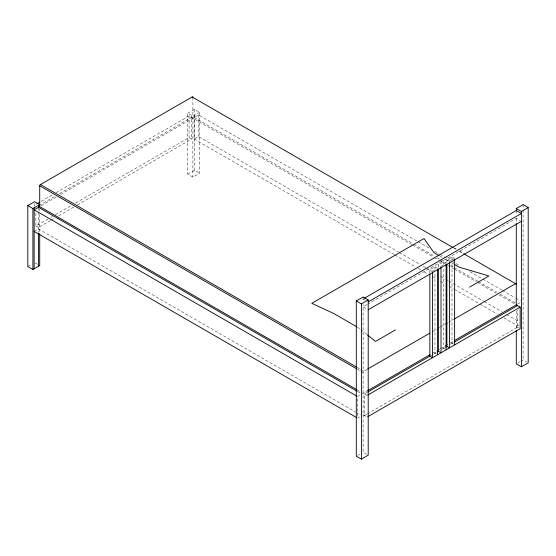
<?xml version="1.0" encoding="UTF-8"?>
<svg xmlns="http://www.w3.org/2000/svg" width="556" height="556" viewBox="0 0 556 556"><rect width="100%" height="100%" fill="white"/><g stroke="black" fill="none" stroke-linecap="round" stroke-linejoin="round"><path stroke-width="0.42" stroke-dasharray="2.78 2.08" d="M187.789 113.236L194.6 109.31L199.708 112.256L199.708 173.18L192.897 177.114L187.789 174.167L187.789 113.236L192.897 116.19L199.708 112.256M41.144 201.348L53.154 194.412M56.156 192.675L189.068 115.94L411.746 244.508M39.191 205.421L55.711 195.886M59.464 193.717L191.618 117.413M41.213 205.727L56.232 197.06M60.736 194.454L198.471 114.932L417.32 241.283M35.883 213.031L35.883 226L47.899 219.064M50.902 217.326L52.403 216.465M55.405 214.727L71.926 205.192M75.686 203.023L189.068 137.561L191.618 139.035L191.618 115.453M50.45 220.537L38.44 227.474L35.883 226M51.201 220.106L54.21 218.369M58.714 215.77L73.733 207.096M77.486 204.928L191.618 139.035M34.138 231.428L38.482 228.926L355.096 411.725M194.134 115.481L194.134 139.056L198.471 136.554L398.52 252.049M27.8 266.532L31.887 264.176M187.789 174.167L194.6 170.233L199.708 173.18M366.856 304.653L363.103 306.822L366.752 308.927M367.606 304.222L516.288 218.383L519.929 220.489M429.864 273.163L429.864 269.702L434.973 266.755L437.607 268.277M438.378 267.38L438.378 264.788L443.479 261.841L446.12 263.363M446.885 262.467L446.885 259.874L451.993 256.928L454.627 258.45M434.688 269.959L432.505 271.224L429.864 269.702M443.202 265.052L441.012 266.31L438.378 264.788M453.898 258.874L449.526 261.396L446.885 259.874M360.844 371.227L363.103 372.527A1.036 0.598 -60 0 1 363.832 371.262L366.842 369.525M432.186 331.8L436.689 329.201M437.44 328.763L439.692 327.463M440.442 327.032L444.953 324.426M448.706 322.258L453.967 319.227M359.697 395.267L357.529 396.518L357.529 418.133L359.697 416.882M361.866 394.016L366.856 391.132M432.186 353.414L436.689 350.815M437.44 350.384L439.692 349.078M440.442 348.647L444.953 346.047M450.207 343.01L453.96 340.842M517.518 304.146L520.416 302.478M367.314 392.293L364.333 394.009L363.103 393.3M430.594 355.757L432.783 354.492M433.513 354.075L437.016 352.052M442.02 349.161L445.523 347.139M450.534 344.247L453.481 342.545M518.963 324.926L517.518 325.767L502.478 317.08M366.592 414.331L364.333 415.631L364.333 394.009L366.974 395.531M367.342 413.893L517.518 327.192L517.518 309.894M357.654 455.406L359.697 454.224M517.65 363.033L520.367 361.463M521.048 361.066L523.092 359.892L526.74 361.998M453.647 247.58L456.657 249.31M459.666 251.048L462.675 252.785M453.863 248.052L456.142 249.366M459.131 251.09L462.912 253.272M418.077 241.721L429.357 248.233M434.618 251.27L439.136 253.877M439.886 254.314L451.166 260.827M451.917 261.257L460.187 266.039M469.966 271.682L482.003 278.625M482.754 279.063L501.554 289.919M502.304 290.35L515.092 297.731M515.843 298.169L520.353 300.775M439.803 256.031L442.75 257.727M445.69 259.43L450.833 262.397M451.569 262.821L453.772 264.093M194.134 117.441L412.983 243.792M413.733 244.223L434.041 255.948M437.051 257.685L440.06 259.423M440.811 259.86L446.072 262.898M450.589 265.504L453.592 267.241M454.349 267.672L477.66 281.134M478.41 281.565L497.217 292.421M500.219 294.159L515.266 302.846M412.503 244.939L433.562 257.094M434.312 257.532L438.823 260.138M439.574 260.569L444.842 263.607M447.851 265.344L453.863 268.819M454.613 269.257L476.429 281.843M477.18 282.281L495.98 293.137M498.989 294.875L514.78 303.993M399.271 252.487L420.329 264.642M423.338 266.38L425.597 267.679M426.348 268.117L432.366 271.592M440.637 276.367L445.147 278.973M445.898 279.404L448.157 280.71M448.907 281.141L483.505 301.116M484.255 301.547L501.554 311.534M506.822 314.578L518.852 321.521M194.134 139.056L394.183 254.558M394.934 254.989L415.242 266.713M418.244 268.451L421.253 270.188M424.263 271.926L427.272 273.663M432.533 276.7L436.3 278.869M440.811 281.475L444.571 283.65M449.081 286.25L453.592 288.856M454.349 289.294L479.168 303.618M479.918 304.056L497.217 314.043M516.288 326.476L518.838 327.95M453.307 344.164L451.993 343.406L451.993 262.981M363.103 298.961L365.292 300.226M444.8 349.078L443.479 348.32L443.479 267.895M436.293 353.991L434.973 353.227L434.973 272.808M357.418 327.164L360.218 329.082M357.063 367.349L360.073 369.087M360.83 369.525L363.832 371.262M357.084 369.059L360.093 370.796M357.084 389.825L361.595 392.432M357.355 391.41L360.364 393.148M363.103 414.915L366.974 417.153M355.854 412.156L360.364 414.762M35.341 263.023L37.523 264.288M366.752 454.363L363.103 452.257L363.103 304.466M360.886 329.618L366.863 334.448M523.092 204.622L523.092 208.966M523.092 209.827L523.092 359.892M516.288 210.522L516.288 215.241M516.288 218.383L516.288 222.706M516.288 310.915L516.288 329.082M451.993 256.928L451.993 259.52M443.479 261.841L443.479 264.434M434.973 266.755L434.973 269.347M363.103 296.994L363.103 301.317M198.471 114.932L198.471 136.554M194.6 109.31L194.6 170.233M192.897 97.383L192.897 177.114M189.068 115.94L189.068 137.561M39.712 209.195L39.712 210.932M39.712 214.401L39.712 232.61M38.482 207.312L38.482 232.394M34.611 203.399L34.611 206.832"/><path stroke-width="0.83" d="M356.333 389.395L39.712 206.596L39.712 185.822A1.036 0.598 -60 0 1 40.449 184.557L192.167 96.959L453.133 247.629M27.8 205.616L34.611 201.682L39.712 204.629L32.908 208.563L27.8 205.616L27.8 266.532L32.908 269.486L39.712 265.553L39.712 233.471M36.633 203.948L39.636 202.21M39.712 206.596L34.138 209.814L356.778 396.087M356.292 300.928L363.103 296.994L368.211 299.941L368.211 455.204L361.4 459.138L356.292 456.191L356.292 300.928L361.4 303.875L368.211 299.941M364.604 298.092L516.288 210.522L516.288 208.556L523.092 204.622L528.2 207.576L528.2 362.839L521.389 366.765L516.288 363.819L516.288 330.82M516.288 208.556L521.389 211.502L528.2 207.576M368.211 301.908L521.389 213.469L516.288 210.522M368.211 309.768L521.389 221.33M395.497 329.882L375.502 341.426L367.53 334.99M469.5 287.16L488.884 275.971L458.922 267.068L454.509 264.524M367.592 369.094L429.927 333.1M445.703 323.995L447.205 323.126M454.718 318.79L515.551 283.664A1.036 0.598 -60 0 1 516.288 284.088L463.662 253.71M367.606 390.701L429.934 354.714M445.703 345.61L447.205 344.748M454.711 340.411L516.288 304.862L516.288 223.575M368.058 391.862L429.864 356.181L432.505 357.703L432.505 272.092M437.016 352.052L438.378 351.267L441.012 352.789L441.012 267.179M445.523 347.139L446.885 346.353L449.526 347.875L449.526 263.127M454.224 342.114L517.518 305.571M367.718 395.101L520.159 307.093L520.159 328.714L367.724 416.722M439.073 255.607L433.923 252.639L424.033 238.531L311.805 303.326L333.892 313.577L356.681 326.74M516.288 304.862L520.159 307.093M40.449 184.557L356.313 366.918M39.712 185.822L356.333 368.621M356.604 390.972L38.482 207.312L38.482 205.345M34.138 231.428L356.778 417.702M521.389 211.502L521.389 366.765M454.627 259.318L454.627 344.928M446.885 264.197L446.885 346.353M446.12 264.232L446.12 349.842M438.378 269.111L438.378 351.267M437.607 269.146L437.607 354.756M429.864 274.025L429.864 356.181M361.4 303.875L361.4 459.138M38.482 233.263L38.482 266.268M34.138 207.847L34.138 268.77M32.908 208.563L32.908 269.486M192.167 96.959A1.036 0.598 -60 0 1 192.897 97.383"/></g></svg>
